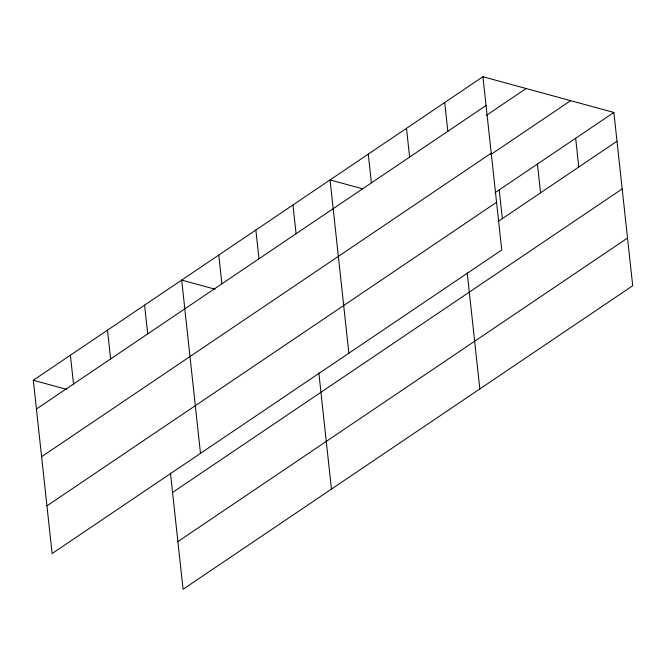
<?xml version="1.0" encoding="UTF-8"?>
<svg xmlns="http://www.w3.org/2000/svg" width="666" height="666" viewBox="0 0 666 666"><rect width="100%" height="100%" fill="white"/><g stroke="black" fill="none" stroke-linecap="round" stroke-linejoin="round"><path stroke-width="1" d="M482.925 76.723L501.748 250L52.123 553.538L33.3 380.261L482.925 76.723L613.877 112.462L632.7 285.739L183.075 589.277L170.463 473.176M36.422 409.024L486.055 105.486M486.222 115.468L526.14 88.52M41.608 456.71L491.233 153.172M490.825 154.562L570.662 100.666M494.971 192.732L613.877 112.462M46.945 505.852L496.57 202.306M498.101 221.495L616.999 141.225M172.552 492.449L622.186 188.911M177.889 541.591L627.522 238.045M362.462 188.769L330.053 179.928L348.876 353.205M215.068 289.21L181.676 280.095L200.499 453.371M33.3 380.261L66.692 389.377M575.657 138.262L578.779 167.024M537.437 164.061L540.567 192.824M499.225 189.868L502.347 218.623M467.216 272.835L479.828 388.944M444.713 102.522L447.835 131.285M406.493 128.322L409.615 157.084M368.273 154.129L371.395 182.884M318.839 373.002L331.452 489.11M292.957 204.97L296.087 233.724M255.869 230.011L258.991 258.774M218.773 255.053L221.895 283.816M144.58 305.136L147.71 333.899M107.492 330.178L110.614 358.941M70.396 355.219L73.518 383.982"/></g></svg>
